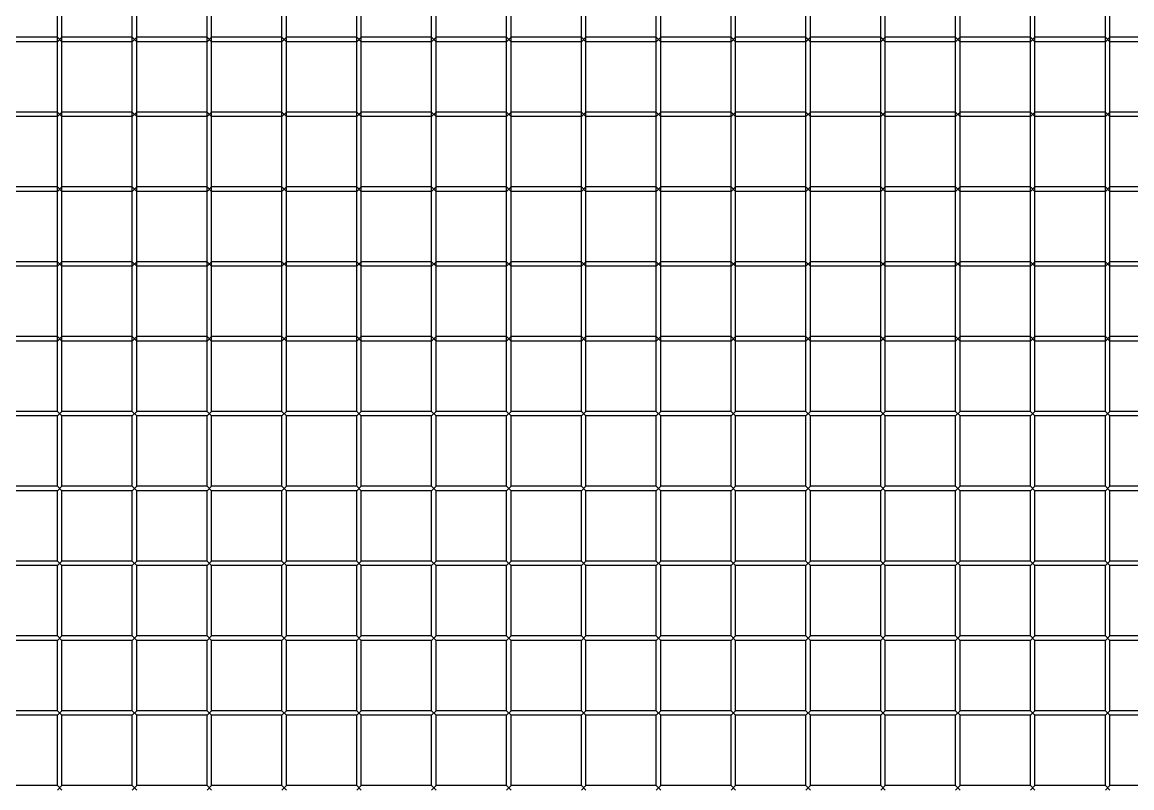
# Model space of a CAD drawing. Header units: millimetres. Extents: x -198529 to 244266, y -64 to 158464.
# Drawn here: x -144928 to -144187, y 111284 to 111795 of the extents above; entities that cross this region are included whole.
import ezdxf

# ---------------------------------------------------------------- set-up
doc = ezdxf.new("R2010")
doc.units = ezdxf.units.MM
doc.layers.add('0-DCC', color=30, linetype='Continuous')

# ---------------------------------------------------------------- blocks, each defined once
blk = doc.blocks.new('DCC2850x2600(左)')
at = {"color": 0, "linetype": 'Continuous'}
for p, q in [((49313.5, -72503.48), (49313.5, -72156.48)), ((49316.5, -72503.48), (49316.5, -72156.48)), ((49363.5, -72503.48), (49363.5, -72156.48)), ((49366.5, -72503.48), (49366.5, -72156.48)), ((49413.5, -72503.48), (49413.5, -72156.48)), ((49416.5, -72503.48), (49416.5, -72156.48)), ((49463.5, -72503.48), (49463.5, -72156.48)), ((49466.5, -72503.48), (49466.5, -72156.48)), ((49513.5, -72503.48), (49513.5, -72156.48)), ((49516.5, -72503.48), (49516.5, -72156.48)), ((49563.5, -72503.48), (49563.5, -72156.48)), ((49566.5, -72503.48), (49566.5, -72156.48)), ((49613.5, -72503.48), (49613.5, -72156.48)), ((49616.5, -72503.48), (49616.5, -72156.48)), ((49663.5, -72503.48), (49663.5, -72156.48)), ((49666.5, -72503.48), (49666.5, -72156.48)), ((49713.5, -72503.48), (49713.5, -72156.48)), ((49716.5, -72503.48), (49716.5, -72156.48)), ((49763.5, -72503.48), (49763.5, -72156.48)), ((49766.5, -72503.48), (49766.5, -72156.48)), ((49813.5, -72503.48), (49813.5, -72156.48)), ((49816.5, -72503.48), (49816.5, -72156.48)), ((49863.5, -72503.48), (49863.5, -72156.48)), ((49866.5, -72503.48), (49866.5, -72156.48)), ((49913.5, -72503.48), (49913.5, -72156.48)), ((49916.5, -72503.48), (49916.5, -72156.48)), ((49963.5, -72503.48), (49963.5, -72156.48)), ((49966.5, -72503.48), (49966.5, -72156.48)), ((50013.5, -72503.48), (50013.5, -72156.48)), ((50016.5, -72503.48), (50016.5, -72156.48)), ((49313.5, -72253.48), (49266.5, -72253.48)), ((49313.5, -72256.48), (49266.5, -72256.48)), ((49313.5, -72256.48), (49316.5, -72253.48)), ((49316.5, -72256.48), (49313.5, -72253.48)), ((49363.5, -72253.48), (49316.5, -72253.48)), ((49363.5, -72256.48), (49316.5, -72256.48)), ((49363.5, -72256.48), (49366.5, -72253.48)), ((49363.5, -72253.48), (49366.5, -72256.48)), ((49413.5, -72253.48), (49366.5, -72253.48)), ((49413.5, -72256.48), (49366.5, -72256.48)), ((49413.5, -72256.48), (49416.5, -72253.48)), ((49413.5, -72253.48), (49416.5, -72256.48)), ((49463.5, -72253.48), (49416.5, -72253.48)), ((49463.5, -72256.48), (49416.5, -72256.48)), ((49463.5, -72256.48), (49466.5, -72253.48)), ((49463.5, -72253.48), (49466.5, -72256.48)), ((49513.5, -72253.48), (49466.5, -72253.48)), ((49513.5, -72256.48), (49466.5, -72256.48)), ((49513.5, -72256.48), (49516.5, -72253.48)), ((49513.5, -72253.48), (49516.5, -72256.48)), ((49563.5, -72253.48), (49516.5, -72253.48)), ((49563.5, -72256.48), (49516.5, -72256.48)), ((49563.5, -72256.48), (49566.5, -72253.48)), ((49563.5, -72253.48), (49566.5, -72256.48)), ((49613.5, -72253.48), (49566.5, -72253.48)), ((49613.5, -72256.48), (49566.5, -72256.48)), ((49613.5, -72256.48), (49616.5, -72253.48)), ((49613.5, -72253.48), (49616.5, -72256.48)), ((49663.5, -72253.48), (49616.5, -72253.48)), ((49663.5, -72256.48), (49616.5, -72256.48)), ((49663.5, -72256.48), (49666.5, -72253.48)), ((49663.5, -72253.48), (49666.5, -72256.48)), ((49713.5, -72253.48), (49666.5, -72253.48)), ((49713.5, -72256.48), (49666.5, -72256.48)), ((49713.5, -72256.48), (49716.5, -72253.48)), ((49713.5, -72253.48), (49716.5, -72256.48)), ((49763.5, -72253.48), (49716.5, -72253.48)), ((49763.5, -72256.48), (49716.5, -72256.48)), ((49763.5, -72256.48), (49766.5, -72253.48)), ((49763.5, -72253.48), (49766.5, -72256.48)), ((49813.5, -72253.48), (49766.5, -72253.48)), ((49813.5, -72256.48), (49766.5, -72256.48)), ((49813.5, -72256.48), (49816.5, -72253.48)), ((49813.5, -72253.48), (49816.5, -72256.48)), ((49863.5, -72253.48), (49816.5, -72253.48)), ((49863.5, -72256.48), (49816.5, -72256.48)), ((49863.5, -72256.48), (49866.5, -72253.48)), ((49863.5, -72253.48), (49866.5, -72256.48)), ((49913.5, -72253.48), (49866.5, -72253.48)), ((49913.5, -72256.48), (49866.5, -72256.48)), ((49913.5, -72256.48), (49916.5, -72253.48)), ((49913.5, -72253.48), (49916.5, -72256.48)), ((49963.5, -72253.48), (49916.5, -72253.48)), ((49963.5, -72256.48), (49916.5, -72256.48)), ((49963.5, -72256.48), (49966.5, -72253.48)), ((49963.5, -72253.48), (49966.5, -72256.48)), ((50013.5, -72253.48), (49966.5, -72253.48)), ((50013.5, -72256.48), (49966.5, -72256.48)), ((50013.5, -72256.48), (50016.5, -72253.48)), ((50013.5, -72253.48), (50016.5, -72256.48)), ((50063.5, -72253.48), (50016.5, -72253.48)), ((50063.5, -72256.48), (50016.5, -72256.48)), ((49313.5, -72303.48), (49266.5, -72303.48)), ((49313.5, -72306.48), (49266.5, -72306.48)), ((49313.5, -72306.48), (49316.5, -72303.48)), ((49316.5, -72306.48), (49313.5, -72303.48)), ((49363.5, -72303.48), (49316.5, -72303.48)), ((49363.5, -72306.48), (49316.5, -72306.48)), ((49363.5, -72306.48), (49366.5, -72303.48)), ((49363.5, -72303.48), (49366.5, -72306.48)), ((49413.5, -72303.48), (49366.5, -72303.48)), ((49413.5, -72306.48), (49366.5, -72306.48)), ((49413.5, -72306.48), (49416.5, -72303.48)), ((49413.5, -72303.48), (49416.5, -72306.48)), ((49463.5, -72303.48), (49416.5, -72303.48)), ((49463.5, -72306.48), (49416.5, -72306.48)), ((49463.5, -72306.48), (49466.5, -72303.48)), ((49463.5, -72303.48), (49466.5, -72306.48)), ((49513.5, -72303.48), (49466.5, -72303.48)), ((49513.5, -72306.48), (49466.5, -72306.48)), ((49513.5, -72306.48), (49516.5, -72303.48)), ((49513.5, -72303.48), (49516.5, -72306.48)), ((49563.5, -72303.48), (49516.5, -72303.48)), ((49563.5, -72306.48), (49516.5, -72306.48)), ((49563.5, -72306.48), (49566.5, -72303.48)), ((49563.5, -72303.48), (49566.5, -72306.48)), ((49613.5, -72303.48), (49566.5, -72303.48)), ((49613.5, -72306.48), (49566.5, -72306.48)), ((49613.5, -72306.48), (49616.5, -72303.48)), ((49613.5, -72303.48), (49616.5, -72306.48)), ((49663.5, -72303.48), (49616.5, -72303.48)), ((49663.5, -72306.48), (49616.5, -72306.48)), ((49663.5, -72306.48), (49666.5, -72303.48)), ((49663.5, -72303.48), (49666.5, -72306.48)), ((49713.5, -72303.48), (49666.5, -72303.48)), ((49713.5, -72306.48), (49666.5, -72306.48)), ((49713.5, -72306.48), (49716.5, -72303.48)), ((49713.5, -72303.48), (49716.5, -72306.48)), ((49763.5, -72303.48), (49716.5, -72303.48)), ((49763.5, -72306.48), (49716.5, -72306.48)), ((49763.5, -72306.48), (49766.5, -72303.48)), ((49763.5, -72303.48), (49766.5, -72306.48)), ((49813.5, -72303.48), (49766.5, -72303.48)), ((49813.5, -72306.48), (49766.5, -72306.48)), ((49813.5, -72306.48), (49816.5, -72303.48)), ((49813.5, -72303.48), (49816.5, -72306.48)), ((49863.5, -72303.48), (49816.5, -72303.48)), ((49863.5, -72306.48), (49816.5, -72306.48)), ((49863.5, -72306.48), (49866.5, -72303.48)), ((49863.5, -72303.48), (49866.5, -72306.48)), ((49913.5, -72303.48), (49866.5, -72303.48)), ((49913.5, -72306.48), (49866.5, -72306.48)), ((49913.5, -72306.48), (49916.5, -72303.48)), ((49913.5, -72303.48), (49916.5, -72306.48)), ((49963.5, -72303.48), (49916.5, -72303.48)), ((49963.5, -72306.48), (49916.5, -72306.48)), ((49963.5, -72306.48), (49966.5, -72303.48)), ((49963.5, -72303.48), (49966.5, -72306.48)), ((50013.5, -72303.48), (49966.5, -72303.48)), ((50013.5, -72306.48), (49966.5, -72306.48)), ((50013.5, -72306.48), (50016.5, -72303.48)), ((50013.5, -72303.48), (50016.5, -72306.48)), ((50063.5, -72303.48), (50016.5, -72303.48)), ((50063.5, -72306.48), (50016.5, -72306.48)), ((49313.5, -72353.48), (49266.5, -72353.48)), ((49313.5, -72356.48), (49266.5, -72356.48)), ((49313.5, -72356.48), (49316.5, -72353.48)), ((49316.5, -72356.48), (49313.5, -72353.48)), ((49363.5, -72353.48), (49316.5, -72353.48)), ((49363.5, -72356.48), (49316.5, -72356.48)), ((49363.5, -72356.48), (49366.5, -72353.48)), ((49363.5, -72353.48), (49366.5, -72356.48)), ((49413.5, -72353.48), (49366.5, -72353.48)), ((49413.5, -72356.48), (49366.5, -72356.48)), ((49413.5, -72356.48), (49416.5, -72353.48)), ((49413.5, -72353.48), (49416.5, -72356.48)), ((49463.5, -72353.48), (49416.5, -72353.48)), ((49463.5, -72356.48), (49416.5, -72356.48)), ((49463.5, -72356.48), (49466.5, -72353.48)), ((49463.5, -72353.48), (49466.5, -72356.48)), ((49513.5, -72353.48), (49466.5, -72353.48)), ((49513.5, -72356.48), (49466.5, -72356.48)), ((49513.5, -72356.48), (49516.5, -72353.48)), ((49513.5, -72353.48), (49516.5, -72356.48)), ((49563.5, -72353.48), (49516.5, -72353.48)), ((49563.5, -72356.48), (49516.5, -72356.48)), ((49563.5, -72356.48), (49566.5, -72353.48)), ((49563.5, -72353.48), (49566.5, -72356.48)), ((49613.5, -72353.48), (49566.5, -72353.48)), ((49613.5, -72356.48), (49566.5, -72356.48)), ((49613.5, -72356.48), (49616.5, -72353.48)), ((49613.5, -72353.48), (49616.5, -72356.48)), ((49663.5, -72353.48), (49616.5, -72353.48)), ((49663.5, -72356.48), (49616.5, -72356.48)), ((49663.5, -72356.48), (49666.5, -72353.48)), ((49663.5, -72353.48), (49666.5, -72356.48)), ((49713.5, -72353.48), (49666.5, -72353.48)), ((49713.5, -72356.48), (49666.5, -72356.48)), ((49713.5, -72356.48), (49716.5, -72353.48)), ((49713.5, -72353.48), (49716.5, -72356.48)), ((49763.5, -72353.48), (49716.5, -72353.48)), ((49763.5, -72356.48), (49716.5, -72356.48)), ((49763.5, -72356.48), (49766.5, -72353.48)), ((49763.5, -72353.48), (49766.5, -72356.48)), ((49813.5, -72353.48), (49766.5, -72353.48)), ((49813.5, -72356.48), (49766.5, -72356.48)), ((49813.5, -72356.48), (49816.5, -72353.48)), ((49813.5, -72353.48), (49816.5, -72356.48)), ((49863.5, -72353.48), (49816.5, -72353.48)), ((49863.5, -72356.48), (49816.5, -72356.48)), ((49863.5, -72356.48), (49866.5, -72353.48)), ((49863.5, -72353.48), (49866.5, -72356.48)), ((49913.5, -72353.48), (49866.5, -72353.48)), ((49913.5, -72356.48), (49866.5, -72356.48)), ((49913.5, -72356.48), (49916.5, -72353.48)), ((49913.5, -72353.48), (49916.5, -72356.48)), ((49963.5, -72353.48), (49916.5, -72353.48)), ((49963.5, -72356.48), (49916.5, -72356.48)), ((49963.5, -72356.48), (49966.5, -72353.48)), ((49963.5, -72353.48), (49966.5, -72356.48)), ((50013.5, -72353.48), (49966.5, -72353.48)), ((50013.5, -72356.48), (49966.5, -72356.48)), ((50013.5, -72356.48), (50016.5, -72353.48)), ((50013.5, -72353.48), (50016.5, -72356.48)), ((50063.5, -72353.48), (50016.5, -72353.48)), ((50063.5, -72356.48), (50016.5, -72356.48)), ((49313.5, -72403.48), (49266.5, -72403.48)), ((49313.5, -72406.48), (49316.5, -72403.48)), ((49316.5, -72406.48), (49313.5, -72403.48)), ((49363.5, -72403.48), (49316.5, -72403.48)), ((49363.5, -72406.48), (49366.5, -72403.48)), ((49363.5, -72403.48), (49366.5, -72406.48)), ((49413.5, -72403.48), (49366.5, -72403.48)), ((49413.5, -72406.48), (49416.5, -72403.48)), ((49413.5, -72403.48), (49416.5, -72406.48)), ((49463.5, -72403.48), (49416.5, -72403.48)), ((49463.5, -72406.48), (49466.5, -72403.48)), ((49463.5, -72403.48), (49466.5, -72406.48)), ((49513.5, -72403.48), (49466.5, -72403.48)), ((49513.5, -72406.48), (49516.5, -72403.48)), ((49513.5, -72403.48), (49516.5, -72406.48)), ((49563.5, -72403.48), (49516.5, -72403.48)), ((49563.5, -72406.48), (49566.5, -72403.48)), ((49563.5, -72403.48), (49566.5, -72406.48)), ((49613.5, -72403.48), (49566.5, -72403.48)), ((49613.5, -72406.48), (49616.5, -72403.48)), ((49613.5, -72403.48), (49616.5, -72406.48)), ((49663.5, -72403.48), (49616.5, -72403.48)), ((49663.5, -72406.48), (49666.5, -72403.48)), ((49663.5, -72403.48), (49666.5, -72406.48)), ((49713.5, -72403.48), (49666.5, -72403.48)), ((49713.5, -72406.48), (49716.5, -72403.48)), ((49713.5, -72403.48), (49716.5, -72406.48)), ((49763.5, -72403.48), (49716.5, -72403.48)), ((49763.5, -72406.48), (49766.5, -72403.48)), ((49763.5, -72403.48), (49766.5, -72406.48)), ((49813.5, -72403.48), (49766.5, -72403.48)), ((49813.5, -72403.48), (49816.5, -72406.48)), ((49813.5, -72406.48), (49816.5, -72403.48)), ((49863.5, -72403.48), (49816.5, -72403.48)), ((49863.5, -72403.48), (49866.5, -72406.48)), ((49863.5, -72406.48), (49866.5, -72403.48)), ((49913.5, -72403.48), (49866.5, -72403.48)), ((49913.5, -72403.48), (49916.5, -72406.48)), ((49913.5, -72406.48), (49916.5, -72403.48)), ((49963.5, -72403.48), (49916.5, -72403.48)), ((49963.5, -72403.48), (49966.5, -72406.48)), ((49963.5, -72406.48), (49966.5, -72403.48)), ((50013.5, -72403.48), (49966.5, -72403.48)), ((50013.5, -72403.48), (50016.5, -72406.48)), ((50013.5, -72406.48), (50016.5, -72403.48)), ((50063.5, -72403.48), (50016.5, -72403.48)), ((49313.5, -72406.48), (49266.5, -72406.48)), ((49363.5, -72406.48), (49316.5, -72406.48)), ((49413.5, -72406.48), (49366.5, -72406.48)), ((49463.5, -72406.48), (49416.5, -72406.48)), ((49513.5, -72406.48), (49466.5, -72406.48)), ((49563.5, -72406.48), (49516.5, -72406.48)), ((49613.5, -72406.48), (49566.5, -72406.48)), ((49663.5, -72406.48), (49616.5, -72406.48)), ((49713.5, -72406.48), (49666.5, -72406.48)), ((49763.5, -72406.48), (49716.5, -72406.48)), ((49813.5, -72406.48), (49766.5, -72406.48)), ((49863.5, -72406.48), (49816.5, -72406.48)), ((49913.5, -72406.48), (49866.5, -72406.48)), ((49963.5, -72406.48), (49916.5, -72406.48)), ((50013.5, -72406.48), (49966.5, -72406.48)), ((50063.5, -72406.48), (50016.5, -72406.48)), ((49313.5, -72453.48), (49266.5, -72453.48)), ((49313.5, -72456.48), (49266.5, -72456.48)), ((49313.5, -72456.48), (49316.5, -72453.48)), ((49316.5, -72456.48), (49313.5, -72453.48)), ((49363.5, -72453.48), (49316.5, -72453.48)), ((49363.5, -72456.48), (49316.5, -72456.48)), ((49363.5, -72456.48), (49366.5, -72453.48)), ((49363.5, -72453.48), (49366.5, -72456.48)), ((49413.5, -72453.48), (49366.5, -72453.48)), ((49413.5, -72456.48), (49366.5, -72456.48)), ((49413.5, -72456.48), (49416.5, -72453.48)), ((49413.5, -72453.48), (49416.5, -72456.48)), ((49463.5, -72453.48), (49416.5, -72453.48)), ((49463.5, -72456.48), (49416.5, -72456.48)), ((49463.5, -72456.48), (49466.5, -72453.48)), ((49463.5, -72453.48), (49466.5, -72456.48)), ((49513.5, -72453.48), (49466.5, -72453.48)), ((49513.5, -72456.48), (49466.5, -72456.48)), ((49513.5, -72456.48), (49516.5, -72453.48)), ((49513.5, -72453.48), (49516.5, -72456.48)), ((49563.5, -72453.48), (49516.5, -72453.48)), ((49563.5, -72456.48), (49516.5, -72456.48)), ((49563.5, -72456.48), (49566.5, -72453.48)), ((49563.5, -72453.48), (49566.5, -72456.48)), ((49613.5, -72453.48), (49566.5, -72453.48)), ((49613.5, -72456.48), (49566.5, -72456.48)), ((49613.5, -72456.48), (49616.5, -72453.48)), ((49613.5, -72453.48), (49616.5, -72456.48)), ((49663.5, -72453.48), (49616.5, -72453.48)), ((49663.5, -72456.48), (49616.5, -72456.48)), ((49663.5, -72456.48), (49666.5, -72453.48)), ((49663.5, -72453.48), (49666.5, -72456.48)), ((49713.5, -72453.48), (49666.5, -72453.48)), ((49713.5, -72456.48), (49666.5, -72456.48)), ((49713.5, -72456.48), (49716.5, -72453.48)), ((49713.5, -72453.48), (49716.5, -72456.48)), ((49763.5, -72453.48), (49716.5, -72453.48)), ((49763.5, -72456.48), (49716.5, -72456.48)), ((49763.5, -72456.48), (49766.5, -72453.48)), ((49763.5, -72453.48), (49766.5, -72456.48)), ((49813.5, -72453.48), (49766.5, -72453.48)), ((49813.5, -72456.48), (49766.5, -72456.48)), ((49813.5, -72453.48), (49816.5, -72456.48)), ((49813.5, -72456.48), (49816.5, -72453.48)), ((49863.5, -72453.48), (49816.5, -72453.48)), ((49863.5, -72456.48), (49816.5, -72456.48)), ((49863.5, -72453.48), (49866.5, -72456.48)), ((49863.5, -72456.48), (49866.5, -72453.48)), ((49913.5, -72453.48), (49866.5, -72453.48)), ((49913.5, -72456.48), (49866.5, -72456.48)), ((49913.5, -72453.48), (49916.5, -72456.48)), ((49913.5, -72456.48), (49916.5, -72453.48)), ((49963.5, -72453.48), (49916.5, -72453.48)), ((49963.5, -72456.48), (49916.5, -72456.48)), ((49963.5, -72453.48), (49966.5, -72456.48)), ((49963.5, -72456.48), (49966.5, -72453.48)), ((50013.5, -72453.48), (49966.5, -72453.48)), ((50013.5, -72456.48), (49966.5, -72456.48)), ((50013.5, -72453.48), (50016.5, -72456.48)), ((50013.5, -72456.48), (50016.5, -72453.48)), ((50063.5, -72453.48), (50016.5, -72453.48)), ((50063.5, -72456.48), (50016.5, -72456.48)), ((49313.5, -72503.48), (49266.5, -72503.48)), ((49313.5, -72506.48), (49266.5, -72506.48)), ((49313.5, -72506.48), (49316.5, -72503.48)), ((49316.5, -72506.48), (49313.5, -72503.48)), ((49313.5, -72553.48), (49313.5, -72506.48)), ((49363.5, -72503.48), (49316.5, -72503.48)), ((49316.5, -72553.48), (49316.5, -72506.48)), ((49363.5, -72506.48), (49316.5, -72506.48)), ((49363.5, -72506.48), (49366.5, -72503.48)), ((49363.5, -72503.48), (49366.5, -72506.48)), ((49363.5, -72553.48), (49363.5, -72506.48)), ((49413.5, -72503.48), (49366.5, -72503.48)), ((49366.5, -72553.48), (49366.5, -72506.48)), ((49413.5, -72506.48), (49366.5, -72506.48)), ((49413.5, -72506.48), (49416.5, -72503.48)), ((49413.5, -72503.48), (49416.5, -72506.48)), ((49413.5, -72553.48), (49413.5, -72506.48)), ((49463.5, -72503.48), (49416.5, -72503.48)), ((49416.5, -72553.48), (49416.5, -72506.48)), ((49463.5, -72506.48), (49416.5, -72506.48)), ((49463.5, -72506.48), (49466.5, -72503.48)), ((49463.5, -72503.48), (49466.5, -72506.48)), ((49463.5, -72553.48), (49463.5, -72506.48)), ((49513.5, -72503.48), (49466.5, -72503.48)), ((49466.5, -72553.48), (49466.5, -72506.48)), ((49513.5, -72506.48), (49466.5, -72506.48)), ((49513.5, -72506.48), (49516.5, -72503.48)), ((49513.5, -72503.48), (49516.5, -72506.48)), ((49513.5, -72553.48), (49513.5, -72506.48)), ((49563.5, -72503.48), (49516.5, -72503.48)), ((49516.5, -72553.48), (49516.5, -72506.48)), ((49563.5, -72506.48), (49516.5, -72506.48)), ((49563.5, -72506.48), (49566.5, -72503.48)), ((49563.5, -72503.48), (49566.5, -72506.48)), ((49563.5, -72553.48), (49563.5, -72506.48)), ((49613.5, -72503.48), (49566.5, -72503.48)), ((49566.5, -72553.48), (49566.5, -72506.48)), ((49613.5, -72506.48), (49566.5, -72506.48)), ((49613.5, -72506.48), (49616.5, -72503.48)), ((49613.5, -72503.48), (49616.5, -72506.48)), ((49613.5, -72553.48), (49613.5, -72506.48)), ((49663.5, -72503.48), (49616.5, -72503.48)), ((49616.5, -72553.48), (49616.5, -72506.48)), ((49663.5, -72506.48), (49616.5, -72506.48)), ((49663.5, -72506.48), (49666.5, -72503.48)), ((49663.5, -72503.48), (49666.5, -72506.48)), ((49663.5, -72553.48), (49663.5, -72506.48)), ((49713.5, -72503.48), (49666.5, -72503.48)), ((49666.5, -72553.48), (49666.5, -72506.48)), ((49713.5, -72506.48), (49666.5, -72506.48)), ((49713.5, -72506.48), (49716.5, -72503.48)), ((49713.5, -72503.48), (49716.5, -72506.48)), ((49713.5, -72553.48), (49713.5, -72506.48)), ((49763.5, -72503.48), (49716.5, -72503.48)), ((49716.5, -72553.48), (49716.5, -72506.48)), ((49763.5, -72506.48), (49716.5, -72506.48)), ((49763.5, -72506.48), (49766.5, -72503.48)), ((49763.5, -72503.48), (49766.5, -72506.48)), ((49763.5, -72553.48), (49763.5, -72506.48)), ((49813.5, -72503.48), (49766.5, -72503.48)), ((49766.5, -72553.48), (49766.5, -72506.48)), ((49813.5, -72506.48), (49766.5, -72506.48)), ((49813.5, -72506.48), (49816.5, -72503.48)), ((49813.5, -72503.48), (49816.5, -72506.48)), ((49813.5, -72553.48), (49813.5, -72506.48)), ((49863.5, -72503.48), (49816.5, -72503.48)), ((49816.5, -72553.48), (49816.5, -72506.48)), ((49863.5, -72506.48), (49816.5, -72506.48)), ((49863.5, -72506.48), (49866.5, -72503.48)), ((49863.5, -72503.48), (49866.5, -72506.48)), ((49863.5, -72553.48), (49863.5, -72506.48)), ((49913.5, -72503.48), (49866.5, -72503.48)), ((49866.5, -72553.48), (49866.5, -72506.48)), ((49913.5, -72506.48), (49866.5, -72506.48)), ((49913.5, -72506.48), (49916.5, -72503.48)), ((49913.5, -72503.48), (49916.5, -72506.48)), ((49913.5, -72553.48), (49913.5, -72506.48)), ((49963.5, -72503.48), (49916.5, -72503.48)), ((49916.5, -72553.48), (49916.5, -72506.48)), ((49963.5, -72506.48), (49916.5, -72506.48)), ((49963.5, -72506.48), (49966.5, -72503.48)), ((49963.5, -72503.48), (49966.5, -72506.48)), ((49963.5, -72553.48), (49963.5, -72506.48)), ((50013.5, -72503.48), (49966.5, -72503.48)), ((49966.5, -72553.48), (49966.5, -72506.48)), ((50013.5, -72506.48), (49966.5, -72506.48)), ((50013.5, -72506.48), (50016.5, -72503.48)), ((50013.5, -72503.48), (50016.5, -72506.48)), ((50013.5, -72553.48), (50013.5, -72506.48)), ((50063.5, -72503.48), (50016.5, -72503.48)), ((50016.5, -72553.48), (50016.5, -72506.48)), ((50063.5, -72506.48), (50016.5, -72506.48)), ((49313.5, -72553.48), (49266.5, -72553.48)), ((49313.5, -72556.48), (49266.5, -72556.48)), ((49313.5, -72556.48), (49316.5, -72553.48)), ((49313.5, -72553.48), (49316.5, -72556.48)), ((49313.5, -72603.48), (49313.5, -72556.48)), ((49363.5, -72553.48), (49316.5, -72553.48)), ((49316.5, -72603.48), (49316.5, -72556.48)), ((49363.5, -72556.48), (49316.5, -72556.48)), ((49363.5, -72556.48), (49366.5, -72553.48)), ((49363.5, -72553.48), (49366.5, -72556.48)), ((49363.5, -72603.48), (49363.5, -72556.48)), ((49413.5, -72553.48), (49366.5, -72553.48)), ((49366.5, -72603.48), (49366.5, -72556.48)), ((49413.5, -72556.48), (49366.5, -72556.48)), ((49413.5, -72556.48), (49416.5, -72553.48)), ((49413.5, -72553.48), (49416.5, -72556.48)), ((49413.5, -72603.48), (49413.5, -72556.48)), ((49463.5, -72553.48), (49416.5, -72553.48)), ((49416.5, -72603.48), (49416.5, -72556.48)), ((49463.5, -72556.48), (49416.5, -72556.48)), ((49463.5, -72556.48), (49466.5, -72553.48)), ((49463.5, -72553.48), (49466.5, -72556.48)), ((49463.5, -72603.48), (49463.5, -72556.48)), ((49513.5, -72553.48), (49466.5, -72553.48)), ((49466.5, -72603.48), (49466.5, -72556.48)), ((49513.5, -72556.48), (49466.5, -72556.48)), ((49513.5, -72556.48), (49516.5, -72553.48)), ((49513.5, -72553.48), (49516.5, -72556.48)), ((49513.5, -72603.48), (49513.5, -72556.48)), ((49563.5, -72553.48), (49516.5, -72553.48)), ((49516.5, -72603.48), (49516.5, -72556.48)), ((49563.5, -72556.48), (49516.5, -72556.48)), ((49563.5, -72556.48), (49566.5, -72553.48)), ((49563.5, -72553.48), (49566.5, -72556.48)), ((49563.5, -72603.48), (49563.5, -72556.48)), ((49613.5, -72553.48), (49566.5, -72553.48)), ((49566.5, -72603.48), (49566.5, -72556.48)), ((49613.5, -72556.48), (49566.5, -72556.48)), ((49613.5, -72556.48), (49616.5, -72553.48)), ((49613.5, -72553.48), (49616.5, -72556.48)), ((49613.5, -72603.48), (49613.5, -72556.48)), ((49663.5, -72553.48), (49616.5, -72553.48)), ((49616.5, -72603.48), (49616.5, -72556.48)), ((49663.5, -72556.48), (49616.5, -72556.48)), ((49663.5, -72556.48), (49666.5, -72553.48)), ((49663.5, -72553.48), (49666.5, -72556.48)), ((49663.5, -72603.48), (49663.5, -72556.48)), ((49713.5, -72553.48), (49666.5, -72553.48)), ((49666.5, -72603.48), (49666.5, -72556.48)), ((49713.5, -72556.48), (49666.5, -72556.48)), ((49713.5, -72556.48), (49716.5, -72553.48)), ((49713.5, -72553.48), (49716.5, -72556.48)), ((49713.5, -72603.48), (49713.5, -72556.48)), ((49763.5, -72553.48), (49716.5, -72553.48)), ((49716.5, -72603.48), (49716.5, -72556.48)), ((49763.5, -72556.48), (49716.5, -72556.48)), ((49763.5, -72556.48), (49766.5, -72553.48)), ((49763.5, -72553.48), (49766.5, -72556.48)), ((49763.5, -72603.48), (49763.5, -72556.48)), ((49813.5, -72553.48), (49766.5, -72553.48)), ((49766.5, -72603.48), (49766.5, -72556.48)), ((49813.5, -72556.48), (49766.5, -72556.48)), ((49813.5, -72556.48), (49816.5, -72553.48)), ((49813.5, -72553.48), (49816.5, -72556.48)), ((49813.5, -72603.48), (49813.5, -72556.48)), ((49863.5, -72553.48), (49816.5, -72553.48)), ((49816.5, -72603.48), (49816.5, -72556.48)), ((49863.5, -72556.48), (49816.5, -72556.48)), ((49863.5, -72556.48), (49866.5, -72553.48)), ((49863.5, -72553.48), (49866.5, -72556.48)), ((49863.5, -72603.48), (49863.5, -72556.48)), ((49913.5, -72553.48), (49866.5, -72553.48)), ((49866.5, -72603.48), (49866.5, -72556.48)), ((49913.5, -72556.48), (49866.5, -72556.48)), ((49913.5, -72556.48), (49916.5, -72553.48)), ((49913.5, -72553.48), (49916.5, -72556.48)), ((49913.5, -72603.48), (49913.5, -72556.48)), ((49963.5, -72553.48), (49916.5, -72553.48)), ((49916.5, -72603.48), (49916.5, -72556.48)), ((49963.5, -72556.48), (49916.5, -72556.48)), ((49963.5, -72556.48), (49966.5, -72553.48)), ((49963.5, -72553.48), (49966.5, -72556.48)), ((49963.5, -72603.48), (49963.5, -72556.48)), ((50013.5, -72553.48), (49966.5, -72553.48)), ((49966.5, -72603.48), (49966.5, -72556.48)), ((50013.5, -72556.48), (49966.5, -72556.48)), ((50013.5, -72556.48), (50016.5, -72553.48)), ((50013.5, -72553.48), (50016.5, -72556.48)), ((50013.5, -72603.48), (50013.5, -72556.48)), ((50063.5, -72553.48), (50016.5, -72553.48)), ((50016.5, -72603.48), (50016.5, -72556.48)), ((50063.5, -72556.48), (50016.5, -72556.48)), ((49313.5, -72603.48), (49266.5, -72603.48)), ((49313.5, -72606.48), (49316.5, -72603.48)), ((49313.5, -72603.48), (49316.5, -72606.48)), ((49363.5, -72603.48), (49316.5, -72603.48)), ((49363.5, -72606.48), (49366.5, -72603.48)), ((49363.5, -72603.48), (49366.5, -72606.48)), ((49413.5, -72603.48), (49366.5, -72603.48)), ((49413.5, -72606.48), (49416.5, -72603.48)), ((49413.5, -72603.48), (49416.5, -72606.48)), ((49463.5, -72603.48), (49416.5, -72603.48)), ((49463.5, -72606.48), (49466.5, -72603.48)), ((49463.5, -72603.48), (49466.5, -72606.48)), ((49513.5, -72603.48), (49466.5, -72603.48)), ((49513.5, -72606.48), (49516.5, -72603.48)), ((49513.5, -72603.48), (49516.5, -72606.48)), ((49563.5, -72603.48), (49516.5, -72603.48)), ((49563.5, -72606.48), (49566.5, -72603.48)), ((49563.5, -72603.48), (49566.5, -72606.48)), ((49613.5, -72603.48), (49566.5, -72603.48)), ((49613.5, -72606.48), (49616.5, -72603.48)), ((49613.5, -72603.48), (49616.5, -72606.48)), ((49663.5, -72603.48), (49616.5, -72603.48)), ((49663.5, -72606.48), (49666.5, -72603.48)), ((49663.5, -72603.48), (49666.5, -72606.48)), ((49713.5, -72603.48), (49666.5, -72603.48)), ((49713.5, -72606.48), (49716.5, -72603.48)), ((49713.5, -72603.48), (49716.5, -72606.48)), ((49763.5, -72603.48), (49716.5, -72603.48)), ((49763.5, -72606.48), (49766.5, -72603.48)), ((49763.5, -72603.48), (49766.5, -72606.48)), ((49813.5, -72603.48), (49766.5, -72603.48)), ((49813.5, -72606.48), (49816.5, -72603.48)), ((49813.5, -72603.48), (49816.5, -72606.48)), ((49863.5, -72603.48), (49816.5, -72603.48)), ((49863.5, -72606.48), (49866.5, -72603.48)), ((49863.5, -72603.48), (49866.5, -72606.48)), ((49913.5, -72603.48), (49866.5, -72603.48)), ((49913.5, -72606.48), (49916.5, -72603.48)), ((49913.5, -72603.48), (49916.5, -72606.48)), ((49963.5, -72603.48), (49916.5, -72603.48)), ((49963.5, -72606.48), (49966.5, -72603.48)), ((49963.5, -72603.48), (49966.5, -72606.48)), ((50013.5, -72603.48), (49966.5, -72603.48)), ((50013.5, -72606.48), (50016.5, -72603.48)), ((50013.5, -72603.48), (50016.5, -72606.48)), ((50063.5, -72603.48), (50016.5, -72603.48)), ((49313.5, -72606.48), (49266.5, -72606.48)), ((49313.5, -72653.48), (49313.5, -72606.48)), ((49316.5, -72653.48), (49316.5, -72606.48)), ((49363.5, -72606.48), (49316.5, -72606.48)), ((49363.5, -72653.48), (49363.5, -72606.48)), ((49366.5, -72653.48), (49366.5, -72606.48)), ((49413.5, -72606.48), (49366.5, -72606.48)), ((49413.5, -72653.48), (49413.5, -72606.48)), ((49416.5, -72653.48), (49416.5, -72606.48)), ((49463.5, -72606.48), (49416.5, -72606.48)), ((49463.5, -72653.48), (49463.5, -72606.48)), ((49466.5, -72653.48), (49466.5, -72606.48)), ((49513.5, -72606.48), (49466.5, -72606.48)), ((49513.5, -72653.48), (49513.5, -72606.48)), ((49516.5, -72653.48), (49516.5, -72606.48)), ((49563.5, -72606.48), (49516.5, -72606.48)), ((49563.5, -72653.48), (49563.5, -72606.48)), ((49566.5, -72653.48), (49566.5, -72606.48)), ((49613.5, -72606.48), (49566.5, -72606.48)), ((49613.5, -72653.48), (49613.5, -72606.48)), ((49616.5, -72653.48), (49616.5, -72606.48)), ((49663.5, -72606.48), (49616.5, -72606.48)), ((49663.5, -72653.48), (49663.5, -72606.48)), ((49666.5, -72653.48), (49666.5, -72606.48)), ((49713.5, -72606.48), (49666.5, -72606.48)), ((49713.5, -72653.48), (49713.5, -72606.48)), ((49716.5, -72653.48), (49716.5, -72606.48)), ((49763.5, -72606.48), (49716.5, -72606.48)), ((49763.5, -72653.48), (49763.5, -72606.48)), ((49766.5, -72653.48), (49766.5, -72606.48)), ((49813.5, -72606.48), (49766.5, -72606.48)), ((49813.5, -72653.48), (49813.5, -72606.48)), ((49816.5, -72653.48), (49816.5, -72606.48)), ((49863.5, -72606.48), (49816.5, -72606.48)), ((49863.5, -72653.48), (49863.5, -72606.48)), ((49866.5, -72653.48), (49866.5, -72606.48)), ((49913.5, -72606.48), (49866.5, -72606.48)), ((49913.5, -72653.48), (49913.5, -72606.48)), ((49916.5, -72653.48), (49916.5, -72606.48)), ((49963.5, -72606.48), (49916.5, -72606.48)), ((49963.5, -72653.48), (49963.5, -72606.48)), ((49966.5, -72653.48), (49966.5, -72606.48)), ((50013.5, -72606.48), (49966.5, -72606.48)), ((50013.5, -72653.48), (50013.5, -72606.48)), ((50016.5, -72653.48), (50016.5, -72606.48)), ((50063.5, -72606.48), (50016.5, -72606.48)), ((49313.5, -72653.48), (49266.5, -72653.48)), ((49313.5, -72656.48), (49266.5, -72656.48)), ((49313.5, -72656.48), (49316.5, -72653.48)), ((49313.5, -72653.48), (49316.5, -72656.48)), ((49313.5, -72703.48), (49313.5, -72656.48)), ((49363.5, -72653.48), (49316.5, -72653.48)), ((49316.5, -72703.48), (49316.5, -72656.48)), ((49363.5, -72656.48), (49316.5, -72656.48)), ((49363.5, -72656.48), (49366.5, -72653.48)), ((49363.5, -72653.48), (49366.5, -72656.48)), ((49363.5, -72703.48), (49363.5, -72656.48)), ((49413.5, -72653.48), (49366.5, -72653.48)), ((49366.5, -72703.48), (49366.5, -72656.48)), ((49413.5, -72656.48), (49366.5, -72656.48)), ((49413.5, -72656.48), (49416.5, -72653.48)), ((49413.5, -72653.48), (49416.5, -72656.48)), ((49413.5, -72703.48), (49413.5, -72656.48)), ((49463.5, -72653.48), (49416.5, -72653.48)), ((49416.5, -72703.48), (49416.5, -72656.48)), ((49463.5, -72656.48), (49416.5, -72656.48)), ((49463.5, -72656.48), (49466.5, -72653.48)), ((49463.5, -72653.48), (49466.5, -72656.48)), ((49463.5, -72703.48), (49463.5, -72656.48)), ((49513.5, -72653.48), (49466.5, -72653.48)), ((49466.5, -72703.48), (49466.5, -72656.48)), ((49513.5, -72656.48), (49466.5, -72656.48)), ((49513.5, -72656.48), (49516.5, -72653.48)), ((49513.5, -72653.48), (49516.5, -72656.48)), ((49513.5, -72703.48), (49513.5, -72656.48)), ((49563.5, -72653.48), (49516.5, -72653.48)), ((49516.5, -72703.48), (49516.5, -72656.48)), ((49563.5, -72656.48), (49516.5, -72656.48)), ((49563.5, -72656.48), (49566.5, -72653.48)), ((49563.5, -72653.48), (49566.5, -72656.48)), ((49563.5, -72703.48), (49563.5, -72656.48)), ((49613.5, -72653.48), (49566.5, -72653.48)), ((49566.5, -72703.48), (49566.5, -72656.48)), ((49613.5, -72656.48), (49566.5, -72656.48)), ((49613.5, -72656.48), (49616.5, -72653.48)), ((49613.5, -72653.48), (49616.5, -72656.48)), ((49613.5, -72703.48), (49613.5, -72656.48)), ((49663.5, -72653.48), (49616.5, -72653.48)), ((49616.5, -72703.48), (49616.5, -72656.48)), ((49663.5, -72656.48), (49616.5, -72656.48)), ((49663.5, -72656.48), (49666.5, -72653.48)), ((49663.5, -72653.48), (49666.5, -72656.48)), ((49663.5, -72703.48), (49663.5, -72656.48)), ((49713.5, -72653.48), (49666.5, -72653.48)), ((49666.5, -72703.48), (49666.5, -72656.48)), ((49713.5, -72656.48), (49666.5, -72656.48)), ((49713.5, -72656.48), (49716.5, -72653.48)), ((49713.5, -72653.48), (49716.5, -72656.48)), ((49713.5, -72703.48), (49713.5, -72656.48)), ((49763.5, -72653.48), (49716.5, -72653.48)), ((49716.5, -72703.48), (49716.5, -72656.48)), ((49763.5, -72656.48), (49716.5, -72656.48)), ((49763.5, -72656.48), (49766.5, -72653.48)), ((49763.5, -72653.48), (49766.5, -72656.48)), ((49763.5, -72703.48), (49763.5, -72656.48)), ((49813.5, -72653.48), (49766.5, -72653.48)), ((49766.5, -72703.48), (49766.5, -72656.48)), ((49813.5, -72656.48), (49766.5, -72656.48)), ((49813.5, -72656.48), (49816.5, -72653.48)), ((49813.5, -72653.48), (49816.5, -72656.48)), ((49813.5, -72703.48), (49813.5, -72656.48)), ((49863.5, -72653.48), (49816.5, -72653.48)), ((49816.5, -72703.48), (49816.5, -72656.48)), ((49863.5, -72656.48), (49816.5, -72656.48)), ((49863.5, -72656.48), (49866.5, -72653.48)), ((49863.5, -72653.48), (49866.5, -72656.48)), ((49863.5, -72703.48), (49863.5, -72656.48)), ((49913.5, -72653.48), (49866.5, -72653.48)), ((49866.5, -72703.48), (49866.5, -72656.48)), ((49913.5, -72656.48), (49866.5, -72656.48)), ((49913.5, -72656.48), (49916.5, -72653.48)), ((49913.5, -72653.48), (49916.5, -72656.48)), ((49913.5, -72703.48), (49913.5, -72656.48)), ((49963.5, -72653.48), (49916.5, -72653.48)), ((49916.5, -72703.48), (49916.5, -72656.48)), ((49963.5, -72656.48), (49916.5, -72656.48)), ((49963.5, -72656.48), (49966.5, -72653.48)), ((49963.5, -72653.48), (49966.5, -72656.48)), ((49963.5, -72703.48), (49963.5, -72656.48)), ((50013.5, -72653.48), (49966.5, -72653.48)), ((49966.5, -72703.48), (49966.5, -72656.48)), ((50013.5, -72656.48), (49966.5, -72656.48)), ((50013.5, -72656.48), (50016.5, -72653.48)), ((50013.5, -72653.48), (50016.5, -72656.48)), ((50013.5, -72703.48), (50013.5, -72656.48)), ((50063.5, -72653.48), (50016.5, -72653.48)), ((50016.5, -72703.48), (50016.5, -72656.48)), ((50063.5, -72656.48), (50016.5, -72656.48)), ((49313.5, -72703.48), (49266.5, -72703.48)), ((49313.5, -72706.48), (49266.5, -72706.48)), ((49313.5, -72706.48), (49316.5, -72703.48)), ((49313.5, -72703.48), (49316.5, -72706.48)), ((49313.5, -72753.48), (49313.5, -72706.48)), ((49363.5, -72703.48), (49316.5, -72703.48)), ((49316.5, -72753.48), (49316.5, -72706.48)), ((49363.5, -72706.48), (49316.5, -72706.48)), ((49363.5, -72706.48), (49366.5, -72703.48)), ((49363.5, -72703.48), (49366.5, -72706.48)), ((49363.5, -72753.48), (49363.5, -72706.48)), ((49413.5, -72703.48), (49366.5, -72703.48)), ((49366.5, -72753.48), (49366.5, -72706.48)), ((49413.5, -72706.48), (49366.5, -72706.48)), ((49413.5, -72706.48), (49416.5, -72703.48)), ((49413.5, -72703.48), (49416.5, -72706.48)), ((49413.5, -72753.48), (49413.5, -72706.48)), ((49463.5, -72703.48), (49416.5, -72703.48)), ((49416.5, -72753.48), (49416.5, -72706.48)), ((49463.5, -72706.48), (49416.5, -72706.48)), ((49463.5, -72706.48), (49466.5, -72703.48)), ((49463.5, -72703.48), (49466.5, -72706.48)), ((49463.5, -72753.48), (49463.5, -72706.48)), ((49513.5, -72703.48), (49466.5, -72703.48)), ((49466.5, -72753.48), (49466.5, -72706.48)), ((49513.5, -72706.48), (49466.5, -72706.48)), ((49513.5, -72706.48), (49516.5, -72703.48)), ((49513.5, -72703.48), (49516.5, -72706.48)), ((49513.5, -72753.48), (49513.5, -72706.48)), ((49563.5, -72703.48), (49516.5, -72703.48)), ((49516.5, -72753.48), (49516.5, -72706.48)), ((49563.5, -72706.48), (49516.5, -72706.48)), ((49563.5, -72706.48), (49566.5, -72703.48)), ((49563.5, -72703.48), (49566.5, -72706.48)), ((49563.5, -72753.48), (49563.5, -72706.48)), ((49613.5, -72703.48), (49566.5, -72703.48)), ((49566.5, -72753.48), (49566.5, -72706.48)), ((49613.5, -72706.48), (49566.5, -72706.48)), ((49613.5, -72706.48), (49616.5, -72703.48)), ((49613.5, -72703.48), (49616.5, -72706.48)), ((49613.5, -72753.48), (49613.5, -72706.48)), ((49663.5, -72703.48), (49616.5, -72703.48)), ((49616.5, -72753.48), (49616.5, -72706.48)), ((49663.5, -72706.48), (49616.5, -72706.48)), ((49663.5, -72706.48), (49666.5, -72703.48)), ((49663.5, -72703.48), (49666.5, -72706.48)), ((49663.5, -72753.48), (49663.5, -72706.48)), ((49713.5, -72703.48), (49666.5, -72703.48)), ((49666.5, -72753.48), (49666.5, -72706.48)), ((49713.5, -72706.48), (49666.5, -72706.48)), ((49713.5, -72706.48), (49716.5, -72703.48)), ((49713.5, -72703.48), (49716.5, -72706.48)), ((49713.5, -72753.48), (49713.5, -72706.48)), ((49763.5, -72703.48), (49716.5, -72703.48)), ((49716.5, -72753.48), (49716.5, -72706.48)), ((49763.5, -72706.48), (49716.5, -72706.48)), ((49763.5, -72706.48), (49766.5, -72703.48)), ((49763.5, -72703.48), (49766.5, -72706.48)), ((49763.5, -72753.48), (49763.5, -72706.48)), ((49813.5, -72703.48), (49766.5, -72703.48)), ((49766.5, -72753.48), (49766.5, -72706.48)), ((49813.5, -72706.48), (49766.5, -72706.48)), ((49813.5, -72706.48), (49816.5, -72703.48)), ((49813.5, -72703.48), (49816.5, -72706.48)), ((49813.5, -72753.48), (49813.5, -72706.48)), ((49863.5, -72703.48), (49816.5, -72703.48)), ((49816.5, -72753.48), (49816.5, -72706.48)), ((49863.5, -72706.48), (49816.5, -72706.48)), ((49863.5, -72706.48), (49866.5, -72703.48)), ((49863.5, -72703.48), (49866.5, -72706.48)), ((49863.5, -72753.48), (49863.5, -72706.48)), ((49913.5, -72703.48), (49866.5, -72703.48)), ((49866.5, -72753.48), (49866.5, -72706.48)), ((49913.5, -72706.48), (49866.5, -72706.48)), ((49913.5, -72706.48), (49916.5, -72703.48)), ((49913.5, -72703.48), (49916.5, -72706.48)), ((49913.5, -72753.48), (49913.5, -72706.48)), ((49963.5, -72703.48), (49916.5, -72703.48)), ((49916.5, -72753.48), (49916.5, -72706.48)), ((49963.5, -72706.48), (49916.5, -72706.48)), ((49963.5, -72706.48), (49966.5, -72703.48)), ((49963.5, -72703.48), (49966.5, -72706.48)), ((49963.5, -72753.48), (49963.5, -72706.48)), ((50013.5, -72703.48), (49966.5, -72703.48)), ((49966.5, -72753.48), (49966.5, -72706.48)), ((50013.5, -72706.48), (49966.5, -72706.48)), ((50013.5, -72706.48), (50016.5, -72703.48)), ((50013.5, -72703.48), (50016.5, -72706.48)), ((50013.5, -72753.48), (50013.5, -72706.48)), ((50063.5, -72703.48), (50016.5, -72703.48)), ((50016.5, -72753.48), (50016.5, -72706.48)), ((50063.5, -72706.48), (50016.5, -72706.48)), ((49313.5, -72753.48), (49266.5, -72753.48)), ((49313.5, -72756.48), (49316.5, -72753.48)), ((49313.5, -72753.48), (49316.5, -72756.48)), ((49363.5, -72753.48), (49316.5, -72753.48)), ((49363.5, -72756.48), (49366.5, -72753.48)), ((49363.5, -72753.48), (49366.5, -72756.48)), ((49413.5, -72753.48), (49366.5, -72753.48)), ((49413.5, -72756.48), (49416.5, -72753.48)), ((49413.5, -72753.48), (49416.5, -72756.48)), ((49463.5, -72753.48), (49416.5, -72753.48)), ((49463.5, -72756.48), (49466.5, -72753.48)), ((49463.5, -72753.48), (49466.5, -72756.48)), ((49513.5, -72753.48), (49466.5, -72753.48)), ((49513.5, -72756.48), (49516.5, -72753.48)), ((49513.5, -72753.48), (49516.5, -72756.48)), ((49563.5, -72753.48), (49516.5, -72753.48)), ((49563.5, -72756.48), (49566.5, -72753.48)), ((49563.5, -72753.48), (49566.5, -72756.48)), ((49613.5, -72753.48), (49566.5, -72753.48)), ((49613.5, -72756.48), (49616.5, -72753.48)), ((49613.5, -72753.48), (49616.5, -72756.48)), ((49663.5, -72753.48), (49616.5, -72753.48)), ((49663.5, -72756.48), (49666.5, -72753.48)), ((49663.5, -72753.48), (49666.5, -72756.48)), ((49713.5, -72753.48), (49666.5, -72753.48)), ((49713.5, -72756.48), (49716.5, -72753.48)), ((49713.5, -72753.48), (49716.5, -72756.48)), ((49763.5, -72753.48), (49716.5, -72753.48)), ((49763.5, -72756.48), (49766.5, -72753.48)), ((49763.5, -72753.48), (49766.5, -72756.48)), ((49813.5, -72753.48), (49766.5, -72753.48)), ((49813.5, -72756.48), (49816.5, -72753.48)), ((49813.5, -72753.48), (49816.5, -72756.48)), ((49863.5, -72753.48), (49816.5, -72753.48)), ((49863.5, -72756.48), (49866.5, -72753.48)), ((49863.5, -72753.48), (49866.5, -72756.48)), ((49913.5, -72753.48), (49866.5, -72753.48)), ((49913.5, -72756.48), (49916.5, -72753.48)), ((49913.5, -72753.48), (49916.5, -72756.48)), ((49963.5, -72753.48), (49916.5, -72753.48)), ((49963.5, -72756.48), (49966.5, -72753.48)), ((49963.5, -72753.48), (49966.5, -72756.48)), ((50013.5, -72753.48), (49966.5, -72753.48)), ((50013.5, -72756.48), (50016.5, -72753.48)), ((50013.5, -72753.48), (50016.5, -72756.48)), ((50063.5, -72753.48), (50016.5, -72753.48))]:
    blk.add_line(p, q, dxfattribs=at)

msp = doc.modelspace()

# ---------------------------------------------------------------- block references
at = {"layer": '0-DCC'}
msp.add_blockref('DCC2850x2600(左)', (-194217.97, 184038.49), dxfattribs=at)

doc.saveas('drawing.dxf')
